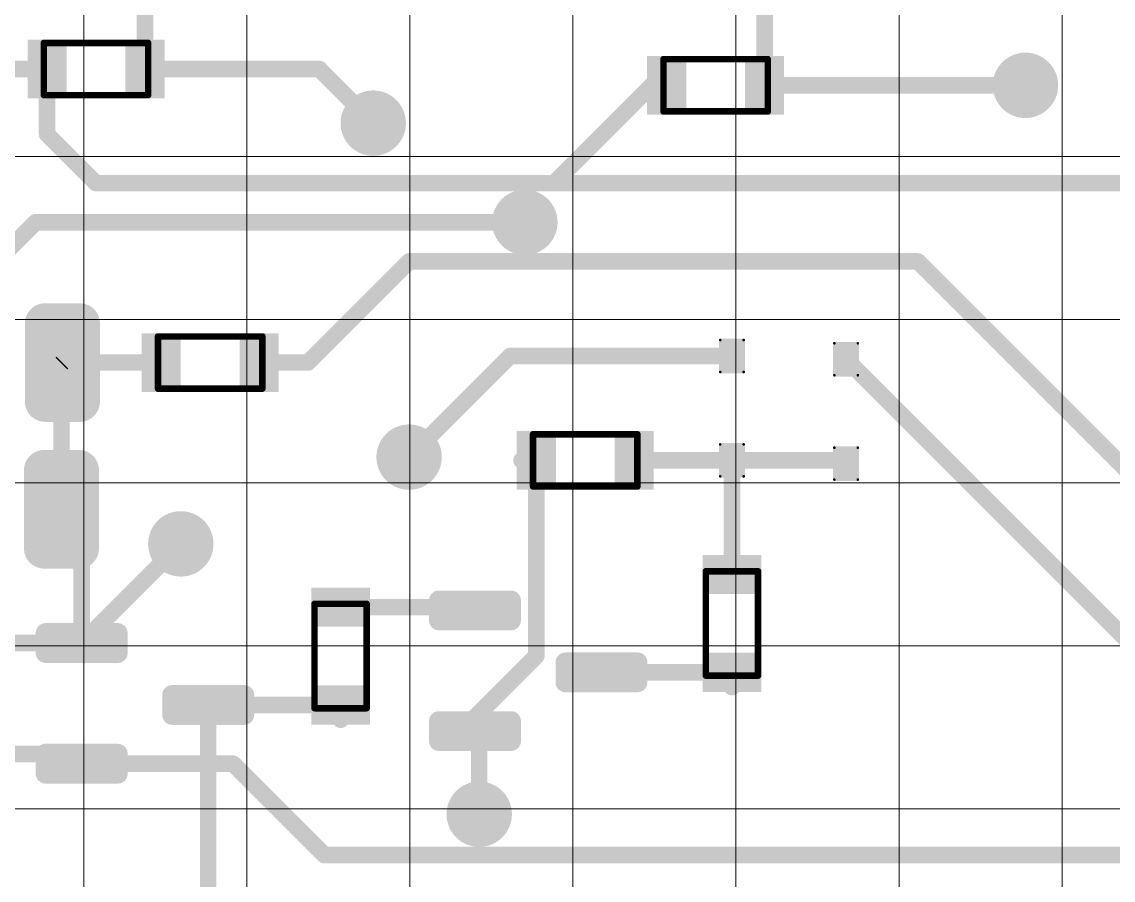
# Model space of a CAD drawing. Extents: x 1752 to 2593, y 74 to 668.
# Drawn here: x 1904.11 to 1935.35, y 543.11 to 567.68 of the extents above; entities that cross this region are included whole.
import ezdxf

# ---------------------------------------------------------------- set-up
doc = ezdxf.new("R2010")
doc.units = 0
doc.header["$MEASUREMENT"] = 0
doc.layers.get('0').update_dxf_attribs({"linetype": 'CONTINUOUS'})
for name, color, linetype in [('BottomSolder', 6, 'CONTINUOUS'), ('KeepOutLayer', 6, 'CONTINUOUS'), ('TopLayer', 1, 'CONTINUOUS')]:
    doc.layers.add(name, color=color, linetype=linetype)

# ---------------------------------------------------------------- blocks, each defined once
blk = doc.blocks.new('CAP3216X125N_17')
at = {"layer": 'TopLayer', "const_width": 0.31049976}
for points in [[(-1.90470028, 0.59948826, 1), (-1.59420052, 0.59948826, 1)], [(-1.37569956, 0.59948826, 1), (-1.0651998, 0.59948826, 1)], [(1.06527092, 0.59948826, 1), (1.37577068, 0.59948826, 1)], [(1.59427164, 0.59948826, 1), (1.9047714, 0.59948826, 1)], [(-1.90470028, -0.59950858, 1), (-1.59420052, -0.59950858, 1)], [(-1.37569956, -0.59950858, 1), (-1.0651998, -0.59950858, 1)], [(1.06527092, -0.59950858, 1), (1.37577068, -0.59950858, 1)], [(1.59427164, -0.59950858, 1), (1.9047714, -0.59950858, 1)]]:
    blk.add_lwpolyline(points, format="xyb", close=True, dxfattribs=at)
at = {"layer": 'TopLayer'}
for points in [[(-1.22044968, -0.91000834), (-1.22044968, 0.9099880199999999), (-1.7494504, -0.91000834), (-1.7494504, 0.9099880199999999)], [(1.74952152, -0.91000834), (1.74952152, 0.9099880199999999), (1.2205208, -0.91000834), (1.2205208, 0.9099880199999999)], [(-0.90994992, -0.59950858), (-0.90994992, 0.59948826), (-2.05995016, -0.59950858), (-2.05995016, 0.59948826)], [(2.06002128, -0.59950858), (2.06002128, 0.59948826), (0.91002104, -0.59950858), (0.91002104, 0.59948826)]]:
    blk.add_solid(points, dxfattribs=at)
blk = doc.blocks.new('CAP3216X125N_19')
at = {"layer": 'TopLayer', "const_width": 0.31049976}
for points in [[(-1.904746, 0.59951366, 1), (-1.59424624, 0.59951366, 1)], [(-1.37574528, 0.59951366, 1), (-1.06524552, 0.59951366, 1)], [(1.0652252, 0.59951366, 1), (1.37572496, 0.59951366, 1)], [(1.59422592, 0.59951366, 1), (1.90472568, 0.59951366, 1)], [(-1.904746, -0.59948318, 1), (-1.59424624, -0.59948318, 1)], [(-1.37574528, -0.59948318, 1), (-1.06524552, -0.59948318, 1)], [(1.0652252, -0.59948318, 1), (1.37572496, -0.59948318, 1)], [(1.59422592, -0.59948318, 1), (1.90472568, -0.59948318, 1)]]:
    blk.add_lwpolyline(points, format="xyb", close=True, dxfattribs=at)
at = {"layer": 'TopLayer'}
for points in [[(-1.2204954, -0.9099829399999999), (-1.2204954, 0.91001342), (-1.74949612, -0.9099829399999999), (-1.74949612, 0.91001342)], [(1.7494758, -0.9099829399999999), (1.7494758, 0.91001342), (1.22047508, -0.9099829399999999), (1.22047508, 0.91001342)], [(-0.90999564, -0.59948318), (-0.90999564, 0.59951366), (-2.05999588, -0.59948318), (-2.05999588, 0.59951366)], [(2.05997556, -0.59948318), (2.05997556, 0.59951366), (0.9099753199999999, -0.59948318), (0.9099753199999999, 0.59951366)]]:
    blk.add_solid(points, dxfattribs=at)
blk = doc.blocks.new('___0603_69')
at = {"layer": 'KeepOutLayer', "const_width": 0.0999998}
for points in [[(-0.7999984, 0.40000936), (-0.7999984, -0.39998904)], [(0.7999984, 0.40000936), (-0.7999984, 0.40000936)], [(0.7999984, 0.40000936), (0.7999984, -0.39998904)], [(0.7999984, -0.39998904), (-0.7999984, -0.39998904)]]:
    blk.add_lwpolyline(points, dxfattribs=at)
at = {"layer": 'KeepOutLayer', "const_width": 0.0499999}
for points in [[(-0.8249970799999999, 0.40000936, 1), (-0.77499972, 0.40000936, 1)], [(-0.8249970799999999, 0.40000936, 1), (-0.77499972, 0.40000936, 1)], [(0.77499972, 0.40000936, 1), (0.8249970799999999, 0.40000936, 1)], [(0.77499972, 0.40000936, 1), (0.8249970799999999, 0.40000936, 1)], [(-0.8249970799999999, -0.39998904, 1), (-0.77499972, -0.39998904, 1)], [(-0.8249970799999999, -0.39998904, 1), (-0.77499972, -0.39998904, 1)], [(0.77499972, -0.39998904, 1), (0.8249970799999999, -0.39998904, 1)], [(0.77499972, -0.39998904, 1), (0.8249970799999999, -0.39998904, 1)]]:
    blk.add_lwpolyline(points, format="xyb", close=True, dxfattribs=at)
at = {"layer": 'TopLayer'}
for points in [[(-1.0500106, -0.4499889399999999), (-0.4500118, -0.4499889399999999), (-1.0500106, 0.45000926), (-0.4500118, 0.45000926)], [(0.4500118, -0.4499889399999999), (1.0500106, -0.4499889399999999), (0.4500118, 0.45000926), (1.0500106, 0.45000926)]]:
    blk.add_solid(points, dxfattribs=at)
blk = doc.blocks.new('___0603_71')
at = {"layer": 'KeepOutLayer', "const_width": 0.0999998}
for points in [[(-0.8000238, 0.39996872), (-0.8000238, -0.40002968)], [(0.7999729999999999, 0.39996872), (-0.8000238, 0.39996872)], [(0.7999729999999999, 0.39996872), (0.7999729999999999, -0.40002968)], [(0.7999729999999999, -0.40002968), (-0.8000238, -0.40002968)]]:
    blk.add_lwpolyline(points, dxfattribs=at)
at = {"layer": 'KeepOutLayer', "const_width": 0.0499999}
for points in [[(-0.82502248, 0.39996872, 1), (-0.77502512, 0.39996872, 1)], [(-0.82502248, 0.39996872, 1), (-0.77502512, 0.39996872, 1)], [(0.77497432, 0.39996872, 1), (0.82497168, 0.39996872, 1)], [(0.77497432, 0.39996872, 1), (0.82497168, 0.39996872, 1)], [(-0.82502248, -0.40002968, 1), (-0.77502512, -0.40002968, 1)], [(-0.82502248, -0.40002968, 1), (-0.77502512, -0.40002968, 1)], [(0.77497432, -0.40002968, 1), (0.82497168, -0.40002968, 1)], [(0.77497432, -0.40002968, 1), (0.82497168, -0.40002968, 1)]]:
    blk.add_lwpolyline(points, format="xyb", close=True, dxfattribs=at)
at = {"layer": 'TopLayer'}
for points in [[(-1.050036, -0.45002958), (-0.4500372, -0.45002958), (-1.050036, 0.44996862), (-0.4500372, 0.44996862)], [(0.4499864, -0.45002958), (1.0499852, -0.45002958), (0.4499864, 0.44996862), (1.0499852, 0.44996862)]]:
    blk.add_solid(points, dxfattribs=at)
blk = doc.blocks.new('___0603_73')
at = {"layer": 'KeepOutLayer', "const_width": 0.0999998}
for points in [[(-0.8000364999999999, 0.39997888), (-0.8000364999999999, -0.40001952)], [(0.7999603, 0.39997888), (-0.8000364999999999, 0.39997888)], [(0.7999603, 0.39997888), (0.7999603, -0.40001952)], [(0.7999603, -0.40001952), (-0.8000364999999999, -0.40001952)]]:
    blk.add_lwpolyline(points, dxfattribs=at)
at = {"layer": 'KeepOutLayer', "const_width": 0.0499999}
for points in [[(-0.82503518, 0.39997888, 1), (-0.77503782, 0.39997888, 1)], [(-0.82503518, 0.39997888, 1), (-0.77503782, 0.39997888, 1)], [(0.7749616199999999, 0.39997888, 1), (0.82495898, 0.39997888, 1)], [(0.7749616199999999, 0.39997888, 1), (0.82495898, 0.39997888, 1)], [(-0.82503518, -0.40001952, 1), (-0.77503782, -0.40001952, 1)], [(-0.82503518, -0.40001952, 1), (-0.77503782, -0.40001952, 1)], [(0.7749616199999999, -0.40001952, 1), (0.82495898, -0.40001952, 1)], [(0.7749616199999999, -0.40001952, 1), (0.82495898, -0.40001952, 1)]]:
    blk.add_lwpolyline(points, format="xyb", close=True, dxfattribs=at)
at = {"layer": 'TopLayer'}
for points in [[(-1.0500487, -0.4500194199999999), (-0.4500498999999999, -0.4500194199999999), (-1.0500487, 0.44997878), (-0.4500498999999999, 0.44997878)], [(0.4499737, -0.4500194199999999), (1.0499725, -0.4500194199999999), (0.4499737, 0.44997878), (1.0499725, 0.44997878)]]:
    blk.add_solid(points, dxfattribs=at)
blk = doc.blocks.new('___0603_74')
at = {"layer": 'KeepOutLayer', "const_width": 0.0999998}
for points in [[(-0.80002634, 0.40001444), (-0.80002634, -0.39998396)], [(-0.80002634, 0.40001444), (0.7999704599999999, 0.40001444)], [(0.7999704599999999, 0.40001444), (0.7999704599999999, -0.39998396)], [(-0.80002634, -0.39998396), (0.7999704599999999, -0.39998396)]]:
    blk.add_lwpolyline(points, dxfattribs=at)
at = {"layer": 'KeepOutLayer', "const_width": 0.0499999}
for points in [[(-0.82502502, 0.40001444, 1), (-0.77502766, 0.40001444, 1)], [(-0.82502502, 0.40001444, 1), (-0.77502766, 0.40001444, 1)], [(0.77497178, 0.40001444, 1), (0.82496914, 0.40001444, 1)], [(0.77497178, 0.40001444, 1), (0.82496914, 0.40001444, 1)], [(-0.82502502, -0.39998396, 1), (-0.77502766, -0.39998396, 1)], [(-0.82502502, -0.39998396, 1), (-0.77502766, -0.39998396, 1)], [(0.77497178, -0.39998396, 1), (0.82496914, -0.39998396, 1)], [(0.77497178, -0.39998396, 1), (0.82496914, -0.39998396, 1)]]:
    blk.add_lwpolyline(points, format="xyb", close=True, dxfattribs=at)
at = {"layer": 'TopLayer'}
for points in [[(-1.05003854, -0.44998386), (-0.45003974, -0.44998386), (-1.05003854, 0.45001434), (-0.45003974, 0.45001434)], [(0.44998386, -0.44998386), (1.04998266, -0.44998386), (0.44998386, 0.45001434), (1.04998266, 0.45001434)]]:
    blk.add_solid(points, dxfattribs=at)
blk = doc.blocks.new('___0603_82')
at = {"layer": 'KeepOutLayer', "const_width": 0.0999998}
for points in [[(-0.79995014, 0.4000246), (-0.79995014, -0.3999738)], [(-0.79995014, 0.4000246), (0.8000466599999999, 0.4000246)], [(0.8000466599999999, 0.4000246), (0.8000466599999999, -0.3999738)], [(-0.79995014, -0.3999738), (0.8000466599999999, -0.3999738)]]:
    blk.add_lwpolyline(points, dxfattribs=at)
at = {"layer": 'KeepOutLayer', "const_width": 0.0499999}
for points in [[(-0.8249488199999999, 0.4000246, 1), (-0.7749514599999999, 0.4000246, 1)], [(-0.8249488199999999, 0.4000246, 1), (-0.7749514599999999, 0.4000246, 1)], [(0.77504798, 0.4000246, 1), (0.82504534, 0.4000246, 1)], [(0.77504798, 0.4000246, 1), (0.82504534, 0.4000246, 1)], [(-0.8249488199999999, -0.3999738, 1), (-0.7749514599999999, -0.3999738, 1)], [(-0.8249488199999999, -0.3999738, 1), (-0.7749514599999999, -0.3999738, 1)], [(0.77504798, -0.3999738, 1), (0.82504534, -0.3999738, 1)], [(0.77504798, -0.3999738, 1), (0.82504534, -0.3999738, 1)]]:
    blk.add_lwpolyline(points, format="xyb", close=True, dxfattribs=at)
at = {"layer": 'TopLayer'}
for points in [[(-1.04996234, -0.4499737), (-0.44996354, -0.4499737), (-1.04996234, 0.4500245), (-0.44996354, 0.4500245)], [(0.45006006, -0.4499737), (1.05005886, -0.4499737), (0.45006006, 0.4500245), (1.05005886, 0.4500245)]]:
    blk.add_solid(points, dxfattribs=at)
blk = doc.blocks.new('___0603_84')
at = {"layer": 'KeepOutLayer', "const_width": 0.0999998}
for points in [[(-0.79995776, -0.39998142), (-0.79995776, 0.40001698)], [(-0.79995776, 0.40001698), (0.8000390399999999, 0.40001698)], [(0.8000390399999999, -0.39998142), (0.8000390399999999, 0.40001698)], [(-0.79995776, -0.39998142), (0.8000390399999999, -0.39998142)]]:
    blk.add_lwpolyline(points, dxfattribs=at)
at = {"layer": 'KeepOutLayer', "const_width": 0.0499999}
for points in [[(-0.8249564399999999, 0.40001698, 1), (-0.7749590799999999, 0.40001698, 1)], [(-0.8249564399999999, 0.40001698, 1), (-0.7749590799999999, 0.40001698, 1)], [(0.77504036, 0.40001698, 1), (0.82503772, 0.40001698, 1)], [(0.77504036, 0.40001698, 1), (0.82503772, 0.40001698, 1)], [(-0.8249564399999999, -0.39998142, 1), (-0.7749590799999999, -0.39998142, 1)], [(-0.8249564399999999, -0.39998142, 1), (-0.7749590799999999, -0.39998142, 1)], [(0.77504036, -0.39998142, 1), (0.82503772, -0.39998142, 1)], [(0.77504036, -0.39998142, 1), (0.82503772, -0.39998142, 1)]]:
    blk.add_lwpolyline(points, format="xyb", close=True, dxfattribs=at)
at = {"layer": 'TopLayer'}
for points in [[(-1.04996996, -0.44998132), (-0.44997116, -0.44998132), (-1.04996996, 0.45001688), (-0.44997116, 0.45001688)], [(0.45005244, -0.44998132), (1.05005124, -0.44998132), (0.45005244, 0.45001688), (1.05005124, 0.45001688)]]:
    blk.add_solid(points, dxfattribs=at)
blk = doc.blocks.new('SODFL1608X70N_113')
at = {"layer": 'TopLayer', "const_width": 0.01999996}
for points in [[(-1.05501948, 0.17996662, 1), (-1.03501952, 0.17996662, 1)], [(-0.5650229999999999, 0.17996662, 1), (-0.54502304, 0.17996662, 1)], [(0.54502812, 0.17996662, 1), (0.5650280799999999, 0.17996662, 1)], [(1.0350246, 0.17996662, 1), (1.05502456, 0.17996662, 1)], [(-1.05501948, -0.18003266, 1), (-1.03501952, -0.18003266, 1)], [(-0.5650229999999999, -0.18003266, 1), (-0.54502304, -0.18003266, 1)], [(0.54502812, -0.18003266, 1), (0.5650280799999999, -0.18003266, 1)], [(1.0350246, -0.18003266, 1), (1.05502456, -0.18003266, 1)]]:
    blk.add_lwpolyline(points, format="xyb", close=True, dxfattribs=at)
at = {"layer": 'TopLayer'}
for points in [[(-1.06501946, -0.18003266), (-0.53502306, -0.18003266), (-1.06501946, 0.17996662), (-0.53502306, 0.17996662)], [(-1.0450195, -0.20003262), (-0.5550230199999999, -0.20003262), (-1.0450195, 0.19996658), (-0.5550230199999999, 0.19996658)], [(0.53502814, -0.18003266), (1.06502454, -0.18003266), (0.53502814, 0.17996662), (1.06502454, 0.17996662)], [(0.5550281, -0.20003262), (1.04502458, -0.20003262), (0.5550281, 0.19996658), (1.04502458, 0.19996658)]]:
    blk.add_solid(points, dxfattribs=at)
blk = doc.blocks.new('SODFL1608X70N_114')
at = {"layer": 'TopLayer', "const_width": 0.01999996}
for points in [[(-1.0550017, 0.17994884, 1), (-1.03500174, 0.17994884, 1)], [(-0.56500522, 0.17994884, 1), (-0.5450052599999999, 0.17994884, 1)], [(0.5450459, 0.17994884, 1), (0.56504586, 0.17994884, 1)], [(1.03504238, 0.17994884, 1), (1.05504234, 0.17994884, 1)], [(-1.0550017, -0.18005044, 1), (-1.03500174, -0.18005044, 1)], [(-0.56500522, -0.18005044, 1), (-0.5450052599999999, -0.18005044, 1)], [(0.5450459, -0.18005044, 1), (0.56504586, -0.18005044, 1)], [(1.03504238, -0.18005044, 1), (1.05504234, -0.18005044, 1)]]:
    blk.add_lwpolyline(points, format="xyb", close=True, dxfattribs=at)
at = {"layer": 'TopLayer'}
for points in [[(-1.06500168, -0.18005044), (-0.5350052799999999, -0.18005044), (-1.06500168, 0.17994884), (-0.5350052799999999, 0.17994884)], [(-1.04500172, -0.2000504), (-0.55500524, -0.2000504), (-1.04500172, 0.1999488), (-0.55500524, 0.1999488)], [(0.53504592, -0.18005044), (1.06504232, -0.18005044), (0.53504592, 0.17994884), (1.06504232, 0.17994884)], [(0.55504588, -0.2000504), (1.04504236, -0.2000504), (0.55504588, 0.1999488), (1.04504236, 0.1999488)]]:
    blk.add_solid(points, dxfattribs=at)
blk = doc.blocks.new('SOT23_3P96_237X112L42X44_122')
at = {"layer": 'TopLayer', "const_width": 0.15249906}
for points in [[(-1.59873188, 1.10247176, 1), (-1.44623536, 1.10247176, 1)], [(-0.49373028, 1.10247176, 1), (-0.34123376, 1.10247176, 1)], [(-1.59873188, 0.79747364, 1), (-1.44623536, 0.79747364, 1)], [(-0.49373028, 0.79747364, 1), (-0.34123376, 0.79747364, 1)], [(0.34126932, 0.15246096, 1), (0.49376584, 0.15246096, 1)], [(1.44627092, 0.15246096, 1), (1.59876744, 0.15246096, 1)], [(0.34126932, -0.15253716, 1), (0.49376584, -0.15253716, 1)], [(1.44627092, -0.15253716, 1), (1.59876744, -0.15253716, 1)], [(-1.59873188, -0.74756264, 1), (-1.44623536, -0.74756264, 1)], [(-0.49373028, -0.74756264, 1), (-0.34123376, -0.74756264, 1)], [(-1.59873188, -1.05256076, 1), (-1.44623536, -1.05256076, 1)], [(-0.49373028, -1.05256076, 1), (-0.34123376, -1.05256076, 1)]]:
    blk.add_lwpolyline(points, format="xyb", close=True, dxfattribs=at)
at = {"layer": 'TopLayer'}
for points in [[(-1.52248362, 1.25497082), (-1.52248362, 0.64497458), (-0.41748202, 1.25497082), (-0.41748202, 0.64497458)], [(-1.67498268, 1.10247176), (-1.67498268, 0.79747364), (-0.26498296, 1.10247176), (-0.26498296, 0.79747364)], [(0.41751758, 0.30496002), (0.41751758, -0.30503622), (1.52251918, 0.30496002), (1.52251918, -0.30503622)], [(0.26501852, 0.15246096), (0.26501852, -0.15253716), (1.67501824, 0.15246096), (1.67501824, -0.15253716)], [(-1.52248362, -0.5950635799999999), (-1.52248362, -1.20505982), (-0.41748202, -0.5950635799999999), (-0.41748202, -1.20505982)], [(-1.67498268, -0.74756264), (-1.67498268, -1.05256076), (-0.26498296, -0.74756264), (-0.26498296, -1.05256076)]]:
    blk.add_solid(points, dxfattribs=at)
blk = doc.blocks.new('SOT23_3P96_237X112L42X44_124')
at = {"layer": 'TopLayer', "const_width": 0.15249906}
for points in [[(-1.59875982, 1.10250732, 1), (-1.4462633, 1.10250732, 1)], [(-0.49375822, 1.10250732, 1), (-0.3412617, 1.10250732, 1)], [(-1.59875982, 0.7975091999999999, 1), (-1.4462633, 0.7975091999999999, 1)], [(-0.49375822, 0.7975091999999999, 1), (-0.3412617, 0.7975091999999999, 1)], [(0.34124138, 0.15249652, 1), (0.4937379, 0.15249652, 1)], [(1.44624298, 0.15249652, 1), (1.5987395, 0.15249652, 1)], [(0.34124138, -0.1525016, 1), (0.4937379, -0.1525016, 1)], [(1.44624298, -0.1525016, 1), (1.5987395, -0.1525016, 1)], [(-1.59875982, -0.74752708, 1), (-1.4462633, -0.74752708, 1)], [(-0.49375822, -0.74752708, 1), (-0.3412617, -0.74752708, 1)], [(-1.59875982, -1.0525252, 1), (-1.4462633, -1.0525252, 1)], [(-0.49375822, -1.0525252, 1), (-0.3412617, -1.0525252, 1)]]:
    blk.add_lwpolyline(points, format="xyb", close=True, dxfattribs=at)
at = {"layer": 'TopLayer'}
for points in [[(-1.52251156, 1.25500638), (-1.52251156, 0.64501014), (-0.41750996, 1.25500638), (-0.41750996, 0.64501014)], [(-1.67501062, 1.10250732), (-1.67501062, 0.7975091999999999), (-0.2650109, 1.10250732), (-0.2650109, 0.7975091999999999)], [(0.41748964, 0.30499558), (0.41748964, -0.30500066), (1.52249124, 0.30499558), (1.52249124, -0.30500066)], [(0.26499058, 0.15249652), (0.26499058, -0.1525016), (1.6749903, 0.15249652), (1.6749903, -0.1525016)], [(-1.52251156, -0.59502802), (-1.52251156, -1.20502426), (-0.41750996, -0.59502802), (-0.41750996, -1.20502426)], [(-1.67501062, -0.74752708), (-1.67501062, -1.0525252), (-0.2650109, -0.74752708), (-0.2650109, -1.0525252)]]:
    blk.add_solid(points, dxfattribs=at)

msp = doc.modelspace()

# ---------------------------------------------------------------- linework, layer by layer
at = {"lineweight": 9}
for p, q in [((1905.886099319274, 615.1674372301444), (1905.886099319274, 465.8091769876678)), ((1910.553545357919, 615.1674372301444), (1910.553545357919, 461.1417369233536)), ((1915.220991396564, 615.1674372301444), (1915.220991396564, 465.8091769876678)), ((1919.88843743521, 615.1674372301444), (1919.88843743521, 465.8091769876678)), ((1924.555883473855, 615.1674372301444), (1924.555883473855, 465.8091769876678)), ((1929.2233295125, 615.1674372301444), (1929.2233295125, 461.1417369233536)), ((1933.890775551145, 615.1674372301444), (1933.890775551145, 465.8091769876678)), ((2003.902491073655, 563.825549773548), (1817.204648295641, 563.825549773548)), ((2041.242065366484, 563.8255295800678), (1854.54422258847, 563.8255295800678)), ((2003.902491073655, 559.1581037349027), (1812.53717854637, 559.1581037349027)), ((2041.242065366484, 559.1580835414228), (1849.8767528392, 559.1580835414228)), ((2003.902491073655, 554.4906576962577), (1817.204648295641, 554.4906576962577)), ((2041.242065366484, 554.4906375027775), (1854.54422258847, 554.4906375027775)), ((2003.902466746926, 549.8232116576124), (1817.204623968912, 549.8232116576124)), ((2041.242041039756, 549.8231914641323), (1854.544198261742, 549.8231914641323)), ((2003.902491073655, 545.1557656189672), (1817.204648295641, 545.1557656189672)), ((2041.242065366484, 545.1557454254872), (1854.54422258847, 545.1557454254872))]:
    msp.add_line(p, q, dxfattribs=at)
at = {"layer": 'BottomSolder', "const_width": 0.9364748796110403}
for points in [[(1932.374388077876, 565.8654716141895, 1), (1933.310862957487, 565.8654716141895, 1)], [(1913.704641262863, 564.7826547516698, 1), (1914.641116142475, 564.7826547516698, 1)], [(1918.045392963293, 561.9447773617852, 1), (1918.981867842904, 561.9447773617852, 1)], [(1914.731501048315, 555.2236685083805, 1), (1915.667975927926, 555.2236685083805, 1)], [(1908.197042241809, 552.7405020816055, 1), (1909.13351712142, 552.7405020816055, 1)], [(1916.73846326499, 545.0019228505963, 1), (1917.674938144601, 545.0019228505963, 1)]]:
    msp.add_lwpolyline(points, format="xyb", close=True, dxfattribs=at)
at = {"layer": 'TopLayer', "const_width": 0.4742125175263521}
for points in [[(1907.638419896163, 566.3321915739388), (1907.638419896163, 569.0765542553676)], [(1925.37482163418, 565.8654716141895), (1925.37482163418, 569.1046276364051)], [(1902.504215811408, 566.3321915739388), (1904.83791045266, 566.3321915739388)], [(1904.83791045266, 564.4652168924375), (1904.83791045266, 566.3321915739388)], [(1907.638419896163, 566.3321915739388), (1912.632636445743, 566.3321915739388)], [(1912.632636445743, 566.3228970085953), (1912.632636445743, 566.3321915739388)], [(1912.632636445743, 566.3228970085953), (1914.172878702669, 564.7826547516698)], [(1919.350046441511, 563.0649621706856), (1922.150555885015, 565.8654716141895)], [(1925.37482163418, 565.8654716141895), (1932.842625517681, 565.8654716141895)], [(1904.83791045266, 564.4652168924375), (1906.238165174411, 563.0649621706856)], [(1906.238165174411, 563.0649621706856), (1919.350046441511, 563.0649621706856)], [(1919.350046441511, 563.0649621706856), (1938.019888099027, 563.0649621706856)], [(1901.430693514233, 558.8642928479338), (1904.511272870587, 561.9447773617852)], [(1904.511272870587, 561.9447773617852), (1918.513630403098, 561.9447773617852)], [(1912.305904021168, 557.9307580859314), (1915.199738488121, 560.8245925528844)], [(1915.199738488121, 560.8245925528844), (1929.76214100383, 560.8245925528844)], [(1929.76214100383, 560.8245925528844), (1943.57775364694, 547.0089799097751)], [(1915.199738488121, 555.2236685083805), (1918.093667797577, 558.117597817837)], [(1918.093667797577, 558.117597817837), (1924.441286872177, 558.117597817837)], [(1927.708516275431, 558.0241779518841), (1942.270918791141, 543.4617754361742)], [(1905.24867333534, 557.9026847048939), (1905.276746716378, 557.9307580859314)], [(1905.24867333534, 553.7300887631794), (1905.24867333534, 557.9026847048939)], [(1905.276746716378, 557.9307580859314), (1907.681383550251, 557.9307580859314)], [(1910.905649299416, 557.9307580859314), (1912.305904021168, 557.9307580859314)], [(1918.416511679509, 555.1303434849314), (1918.628484674843, 554.9184653321005)], [(1918.628484674843, 554.9184653321005), (1918.84026798517, 554.7065871792696)], [(1922.064628576839, 555.1303434849314), (1924.441286872177, 555.1303434849314)], [(1924.441192029674, 555.130248642428), (1924.441286872177, 555.1303434849314)], [(1924.441192029674, 551.8632089241818), (1924.441192029674, 555.130248642428)], [(1924.441286872177, 555.1303434849314), (1927.615096409478, 555.1303434849314)], [(1927.615096409478, 555.1303434849314), (1927.708516275431, 555.0369236189789)], [(1918.84026798517, 549.5294194404274), (1918.84026798517, 554.7065871792696)], [(1905.24867333534, 553.7300887631794), (1905.827497134233, 553.1511701217831)], [(1905.827497134233, 549.9027195342245), (1905.827497134233, 553.1511701217831)], [(1905.827497134233, 549.9027195342245), (1908.665279681615, 552.7405020816055)], [(1913.239343940666, 550.9295793196758), (1916.992072119363, 550.9295793196758)], [(1916.992072119363, 550.9295793196758), (1917.085302300309, 550.8362542962269)], [(1903.021391983023, 549.9027195342245), (1905.827497134233, 549.9027195342245)], [(1917.085302300309, 547.7744537555662), (1918.84026798517, 549.5294194404274)], [(1920.707242666672, 549.062604638175), (1924.017435724013, 549.062604638175)], [(1920.707242666672, 549.062604638175), (1922.547376919681, 549.062604638175)], [(1922.547376919681, 549.062604638175), (1922.547471762185, 549.0626994806781)], [(1922.547471762185, 549.0626994806781), (1924.441192029674, 549.0626994806781)], [(1924.017435724013, 549.062604638175), (1924.229313876843, 548.8508213278473)], [(1924.017435724013, 549.062604638175), (1924.229313876843, 548.8508213278473)], [(1924.017435724013, 549.062604638175), (1924.229313876843, 548.8508213278473)], [(1924.229313876843, 548.8508213278473), (1924.441192029674, 548.6389431750164)], [(1924.229313876843, 548.8508213278473), (1924.441192029674, 548.6389431750164)], [(1924.229313876843, 548.8508213278473), (1924.441192029674, 548.6389431750164)], [(1924.229313876843, 548.8508213278473), (1924.441192029674, 548.6389431750164)], [(1924.229313876843, 548.8508213278473), (1924.441192029674, 548.6389431750164)], [(1909.449437500597, 548.1290698761724), (1912.815587635005, 548.1290698761724)], [(1909.449437500597, 540.661265992671), (1909.449437500597, 548.1290698761724)], [(1912.815587635005, 548.1290698761724), (1913.027465787836, 547.9171917233417)], [(1912.815587635005, 548.1290698761724), (1913.027465787836, 547.9171917233417)], [(1912.815587635005, 548.1290698761724), (1913.027465787836, 547.9171917233417)], [(1913.027465787836, 547.9171917233417), (1913.239343940666, 547.7053135705108)], [(1913.027465787836, 547.9171917233417), (1913.239343940666, 547.7053135705108)], [(1913.027465787836, 547.9171917233417), (1913.239343940666, 547.7053135705108)], [(1917.085302300309, 547.3822800035717), (1917.085302300309, 547.7744537555662)], [(1917.085302300309, 547.3822800035717), (1917.206700704795, 547.2608815990849)], [(1917.206700704795, 545.0019228505963), (1917.206700704795, 547.2608815990849)], [(1902.504310653912, 546.7289099969238), (1905.547427221382, 546.7289099969238)], [(1905.547427221382, 546.7289099969238), (1905.827497134233, 546.4487452415693)], [(1905.827497134233, 546.4487452415693), (1910.158954269319, 546.4487452415693)], [(1910.158954269319, 546.4487452415693), (1912.772623980917, 543.8350755299713)], [(1912.772623980917, 543.8350755299713), (1936.109854920934, 543.8350755299713)]]:
    msp.add_lwpolyline(points, dxfattribs=at)
at = {"layer": 'TopLayer'}
for points, const_width in [([(1904.719357323278, 566.3321915739388, 1), (1904.956463582041, 566.3321915739388, 1)], 0.2371062587631761), ([(1904.719357323278, 566.3321915739388, 1), (1904.956463582041, 566.3321915739388, 1)], 0.2371062587631761), ([(1907.519866766781, 566.3321915739388, 1), (1907.756973025545, 566.3321915739388, 1)], 0.2371062587631761), ([(1907.519866766781, 566.3321915739388, 1), (1907.756973025545, 566.3321915739388, 1)], 0.2371062587631761), ([(1912.514083316362, 566.3321915739388, 1), (1912.751189575125, 566.3321915739388, 1)], 0.2371062587631761), ([(1912.514083316362, 566.3321915739388, 1), (1912.751189575125, 566.3321915739388, 1)], 0.2371062587631761), ([(1912.514083316362, 566.3228970085953, 1), (1912.751189575125, 566.3228970085953, 1)], 0.2371062587631761), ([(1912.514083316362, 566.3228970085953, 1), (1912.751189575125, 566.3228970085953, 1)], 0.2371062587631761), ([(1932.469230581381, 565.8654716141895, 1), (1933.216020453981, 565.8654716141895, 1)], 0.7467898726004993), ([(1922.032002755633, 565.8654716141895, 1), (1922.269109014396, 565.8654716141895, 1)], 0.2371062587631761), ([(1925.256268504798, 565.8654716141895, 1), (1925.493374763561, 565.8654716141895, 1)], 0.2371062587631761), ([(1925.256268504798, 565.8654716141895, 1), (1925.493374763561, 565.8654716141895, 1)], 0.2371062587631761), ([(1932.7240723883, 565.8654716141895, 1), (1932.961178647063, 565.8654716141895, 1)], 0.2371062587631761), ([(1913.799483766369, 564.7826547516698, 1), (1914.54627363897, 564.7826547516698, 1)], 0.7467898726004993), ([(1914.054325573287, 564.7826547516698, 1), (1914.29143183205, 564.7826547516698, 1)], 0.2371062587631761), ([(1904.719357323278, 564.4652168924375, 1), (1904.956463582041, 564.4652168924375, 1)], 0.2371062587631761), ([(1904.719357323278, 564.4652168924375, 1), (1904.956463582041, 564.4652168924375, 1)], 0.2371062587631761), ([(1906.11961204503, 563.0649621706856, 1), (1906.356718303793, 563.0649621706856, 1)], 0.2371062587631761), ([(1906.11961204503, 563.0649621706856, 1), (1906.356718303793, 563.0649621706856, 1)], 0.2371062587631761), ([(1919.231493312129, 563.0649621706856, 1), (1919.468599570892, 563.0649621706856, 1)], 0.2371062587631761), ([(1919.231493312129, 563.0649621706856, 1), (1919.468599570892, 563.0649621706856, 1)], 0.2371062587631761), ([(1919.231493312129, 563.0649621706856, 1), (1919.468599570892, 563.0649621706856, 1)], 0.2371062587631761), ([(1918.140235466798, 561.9447773617852, 1), (1918.887025339398, 561.9447773617852, 1)], 0.7467898726004993), ([(1904.392719741205, 561.9447773617852, 1), (1904.629825999968, 561.9447773617852, 1)], 0.2371062587631761), ([(1904.392719741205, 561.9447773617852, 1), (1904.629825999968, 561.9447773617852, 1)], 0.2371062587631761), ([(1918.395077273717, 561.9447773617852, 1), (1918.63218353248, 561.9447773617852, 1)], 0.2371062587631761), ([(1915.081185358739, 560.8245925528844, 1), (1915.318291617502, 560.8245925528844, 1)], 0.2371062587631761), ([(1915.081185358739, 560.8245925528844, 1), (1915.318291617502, 560.8245925528844, 1)], 0.2371062587631761), ([(1929.643587874449, 560.8245925528844, 1), (1929.880694133212, 560.8245925528844, 1)], 0.2371062587631761), ([(1929.643587874449, 560.8245925528844, 1), (1929.880694133212, 560.8245925528844, 1)], 0.2371062587631761), ([(1917.975114668196, 558.117597817837, 1), (1918.212220926959, 558.117597817837, 1)], 0.2371062587631761), ([(1917.975114668196, 558.117597817837, 1), (1918.212220926959, 558.117597817837, 1)], 0.2371062587631761), ([(1924.322733742796, 558.117597817837, 1), (1924.559840001559, 558.117597817837, 1)], 0.2371062587631761), ([(1927.589963146049, 558.0241779518841, 1), (1927.827069404812, 558.0241779518841, 1)], 0.2371062587631761), ([(1905.130120205959, 557.9026847048939, 1), (1905.367226464723, 557.9026847048939, 1)], 0.2371062587631761), ([(1905.130120205959, 557.9026847048939, 1), (1905.367226464723, 557.9026847048939, 1)], 0.2371062587631761), ([(1905.158193586997, 557.9307580859314, 1), (1905.39529984576, 557.9307580859314, 1)], 0.2371062587631761), ([(1905.158193586997, 557.9307580859314, 1), (1905.39529984576, 557.9307580859314, 1)], 0.2371062587631761), ([(1907.562830420869, 557.9307580859314, 1), (1907.799936679632, 557.9307580859314, 1)], 0.2371062587631761), ([(1910.787096170035, 557.9307580859314, 1), (1911.024202428798, 557.9307580859314, 1)], 0.2371062587631761), ([(1912.187350891786, 557.9307580859314, 1), (1912.42445715055, 557.9307580859314, 1)], 0.2371062587631761), ([(1912.187350891786, 557.9307580859314, 1), (1912.42445715055, 557.9307580859314, 1)], 0.2371062587631761), ([(1914.826343551821, 555.2236685083805, 1), (1915.573133424421, 555.2236685083805, 1)], 0.7467898726004993), ([(1915.081185358739, 555.2236685083805, 1), (1915.318291617502, 555.2236685083805, 1)], 0.2371062587631761), ([(1918.297958550127, 555.1303434849314, 1), (1918.53506480889, 555.1303434849314, 1)], 0.2371062587631761), ([(1918.509931545462, 554.9184653321005, 1), (1918.747037804225, 554.9184653321005, 1)], 0.2371062587631761), ([(1918.509931545462, 554.9184653321005, 1), (1918.747037804225, 554.9184653321005, 1)], 0.2371062587631761), ([(1921.946075447457, 555.1303434849314, 1), (1922.18318170622, 555.1303434849314, 1)], 0.2371062587631761), ([(1924.322638900292, 555.130248642428, 1), (1924.559745159055, 555.130248642428, 1)], 0.2371062587631761), ([(1924.322638900292, 555.130248642428, 1), (1924.559745159055, 555.130248642428, 1)], 0.2371062587631761), ([(1924.322733742796, 555.1303434849314, 1), (1924.559840001559, 555.1303434849314, 1)], 0.2371062587631761), ([(1924.322733742796, 555.1303434849314, 1), (1924.559840001559, 555.1303434849314, 1)], 0.2371062587631761), ([(1924.322733742796, 555.1303434849314, 1), (1924.559840001559, 555.1303434849314, 1)], 0.2371062587631761), ([(1927.496543280096, 555.1303434849314, 1), (1927.73364953886, 555.1303434849314, 1)], 0.2371062587631761), ([(1927.496543280096, 555.1303434849314, 1), (1927.73364953886, 555.1303434849314, 1)], 0.2371062587631761), ([(1927.589963146049, 555.0369236189789, 1), (1927.827069404812, 555.0369236189789, 1)], 0.2371062587631761), ([(1918.721714855789, 554.7065871792696, 1), (1918.958821114552, 554.7065871792696, 1)], 0.2371062587631761), ([(1918.721714855789, 554.7065871792696, 1), (1918.958821114552, 554.7065871792696, 1)], 0.2371062587631761), ([(1905.130120205959, 553.7300887631794, 1), (1905.367226464723, 553.7300887631794, 1)], 0.2371062587631761), ([(1905.130120205959, 553.7300887631794, 1), (1905.367226464723, 553.7300887631794, 1)], 0.2371062587631761), ([(1905.708944004851, 553.1511701217831, 1), (1905.946050263614, 553.1511701217831, 1)], 0.2371062587631761), ([(1905.708944004851, 553.1511701217831, 1), (1905.946050263614, 553.1511701217831, 1)], 0.2371062587631761), ([(1908.291884745314, 552.7405020816055, 1), (1909.038674617915, 552.7405020816055, 1)], 0.7467898726004993), ([(1908.546726552232, 552.7405020816055, 1), (1908.783832810996, 552.7405020816055, 1)], 0.2371062587631761), ([(1924.322638900292, 551.8632089241818, 1), (1924.559745159055, 551.8632089241818, 1)], 0.2371062587631761), ([(1913.120790811285, 550.9295793196758, 1), (1913.357897070049, 550.9295793196758, 1)], 0.2371062587631761), ([(1916.873518989982, 550.9295793196758, 1), (1917.110625248745, 550.9295793196758, 1)], 0.2371062587631761), ([(1916.873518989982, 550.9295793196758, 1), (1917.110625248745, 550.9295793196758, 1)], 0.2371062587631761), ([(1916.966749170927, 550.8362542962269, 1), (1917.203855429691, 550.8362542962269, 1)], 0.2371062587631761), ([(1905.708944004851, 549.9027195342245, 1), (1905.946050263614, 549.9027195342245, 1)], 0.2371062587631761), ([(1905.708944004851, 549.9027195342245, 1), (1905.946050263614, 549.9027195342245, 1)], 0.2371062587631761), ([(1905.708944004851, 549.9027195342245, 1), (1905.946050263614, 549.9027195342245, 1)], 0.2371062587631761), ([(1918.721714855789, 549.5294194404274, 1), (1918.958821114552, 549.5294194404274, 1)], 0.2371062587631761), ([(1918.721714855789, 549.5294194404274, 1), (1918.958821114552, 549.5294194404274, 1)], 0.2371062587631761), ([(1920.58868953729, 549.062604638175, 1), (1920.825795796054, 549.062604638175, 1)], 0.2371062587631761), ([(1920.58868953729, 549.062604638175, 1), (1920.825795796054, 549.062604638175, 1)], 0.2371062587631761), ([(1922.428823790299, 549.062604638175, 1), (1922.665930049062, 549.062604638175, 1)], 0.2371062587631761), ([(1922.428823790299, 549.062604638175, 1), (1922.665930049062, 549.062604638175, 1)], 0.2371062587631761), ([(1922.428918632803, 549.0626994806781, 1), (1922.666024891566, 549.0626994806781, 1)], 0.2371062587631761), ([(1922.428918632803, 549.0626994806781, 1), (1922.666024891566, 549.0626994806781, 1)], 0.2371062587631761), ([(1923.898882594631, 549.062604638175, 1), (1924.135988853394, 549.062604638175, 1)], 0.2371062587631761), ([(1923.898882594631, 549.062604638175, 1), (1924.135988853394, 549.062604638175, 1)], 0.2371062587631761), ([(1923.898882594631, 549.062604638175, 1), (1924.135988853394, 549.062604638175, 1)], 0.2371062587631761), ([(1923.898882594631, 549.062604638175, 1), (1924.135988853394, 549.062604638175, 1)], 0.2371062587631761), ([(1924.322638900292, 549.0626994806781, 1), (1924.559745159055, 549.0626994806781, 1)], 0.2371062587631761), ([(1924.110760747462, 548.8508213278473, 1), (1924.347867006225, 548.8508213278473, 1)], 0.2371062587631761), ([(1924.110760747462, 548.8508213278473, 1), (1924.347867006225, 548.8508213278473, 1)], 0.2371062587631761), ([(1924.110760747462, 548.8508213278473, 1), (1924.347867006225, 548.8508213278473, 1)], 0.2371062587631761), ([(1924.110760747462, 548.8508213278473, 1), (1924.347867006225, 548.8508213278473, 1)], 0.2371062587631761), ([(1924.110760747462, 548.8508213278473, 1), (1924.347867006225, 548.8508213278473, 1)], 0.2371062587631761), ([(1924.110760747462, 548.8508213278473, 1), (1924.347867006225, 548.8508213278473, 1)], 0.2371062587631761), ([(1924.110760747462, 548.8508213278473, 1), (1924.347867006225, 548.8508213278473, 1)], 0.2371062587631761), ([(1924.110760747462, 548.8508213278473, 1), (1924.347867006225, 548.8508213278473, 1)], 0.2371062587631761), ([(1924.322638900292, 548.6389431750164, 1), (1924.559745159055, 548.6389431750164, 1)], 0.2371062587631761), ([(1924.322638900292, 548.6389431750164, 1), (1924.559745159055, 548.6389431750164, 1)], 0.2371062587631761), ([(1924.322638900292, 548.6389431750164, 1), (1924.559745159055, 548.6389431750164, 1)], 0.2371062587631761), ([(1924.322638900292, 548.6389431750164, 1), (1924.559745159055, 548.6389431750164, 1)], 0.2371062587631761), ([(1924.322638900292, 548.6389431750164, 1), (1924.559745159055, 548.6389431750164, 1)], 0.2371062587631761), ([(1909.330884371214, 548.1290698761724, 1), (1909.567990629977, 548.1290698761724, 1)], 0.2371062587631761), ([(1909.330884371214, 548.1290698761724, 1), (1909.567990629977, 548.1290698761724, 1)], 0.2371062587631761), ([(1912.697034505624, 548.1290698761724, 1), (1912.934140764387, 548.1290698761724, 1)], 0.2371062587631761), ([(1912.697034505624, 548.1290698761724, 1), (1912.934140764387, 548.1290698761724, 1)], 0.2371062587631761), ([(1912.697034505624, 548.1290698761724, 1), (1912.934140764387, 548.1290698761724, 1)], 0.2371062587631761), ([(1912.697034505624, 548.1290698761724, 1), (1912.934140764387, 548.1290698761724, 1)], 0.2371062587631761), ([(1912.908912658454, 547.9171917233417, 1), (1913.146018917218, 547.9171917233417, 1)], 0.2371062587631761), ([(1912.908912658454, 547.9171917233417, 1), (1913.146018917218, 547.9171917233417, 1)], 0.2371062587631761), ([(1912.908912658454, 547.9171917233417, 1), (1913.146018917218, 547.9171917233417, 1)], 0.2371062587631761), ([(1912.908912658454, 547.9171917233417, 1), (1913.146018917218, 547.9171917233417, 1)], 0.2371062587631761), ([(1912.908912658454, 547.9171917233417, 1), (1913.146018917218, 547.9171917233417, 1)], 0.2371062587631761), ([(1912.908912658454, 547.9171917233417, 1), (1913.146018917218, 547.9171917233417, 1)], 0.2371062587631761), ([(1913.120790811285, 547.7053135705108, 1), (1913.357897070049, 547.7053135705108, 1)], 0.2371062587631761), ([(1913.120790811285, 547.7053135705108, 1), (1913.357897070049, 547.7053135705108, 1)], 0.2371062587631761), ([(1913.120790811285, 547.7053135705108, 1), (1913.357897070049, 547.7053135705108, 1)], 0.2371062587631761), ([(1916.966749170927, 547.7744537555662, 1), (1917.203855429691, 547.7744537555662, 1)], 0.2371062587631761), ([(1916.966749170927, 547.7744537555662, 1), (1917.203855429691, 547.7744537555662, 1)], 0.2371062587631761), ([(1916.966749170927, 547.3822800035717, 1), (1917.203855429691, 547.3822800035717, 1)], 0.2371062587631761), ([(1916.966749170927, 547.3822800035717, 1), (1917.203855429691, 547.3822800035717, 1)], 0.2371062587631761), ([(1917.088147575414, 547.2608815990849, 1), (1917.325253834178, 547.2608815990849, 1)], 0.2371062587631761), ([(1917.088147575414, 547.2608815990849, 1), (1917.325253834178, 547.2608815990849, 1)], 0.2371062587631761), ([(1905.428874092001, 546.7289099969238, 1), (1905.665980350764, 546.7289099969238, 1)], 0.2371062587631761), ([(1905.428874092001, 546.7289099969238, 1), (1905.665980350764, 546.7289099969238, 1)], 0.2371062587631761), ([(1905.708944004851, 546.4487452415693, 1), (1905.946050263614, 546.4487452415693, 1)], 0.2371062587631761), ([(1905.708944004851, 546.4487452415693, 1), (1905.946050263614, 546.4487452415693, 1)], 0.2371062587631761), ([(1910.040401139937, 546.4487452415693, 1), (1910.2775073987, 546.4487452415693, 1)], 0.2371062587631761), ([(1910.040401139937, 546.4487452415693, 1), (1910.2775073987, 546.4487452415693, 1)], 0.2371062587631761), ([(1916.833305768495, 545.0019228505963, 1), (1917.580095641096, 545.0019228505963, 1)], 0.7467898726004993), ([(1917.088147575414, 545.0019228505963, 1), (1917.325253834178, 545.0019228505963, 1)], 0.2371062587631761), ([(1912.654070851535, 543.8350755299713, 1), (1912.891177110299, 543.8350755299713, 1)], 0.2371062587631761), ([(1912.654070851535, 543.8350755299713, 1), (1912.891177110299, 543.8350755299713, 1)], 0.2371062587631761)]:
    msp.add_lwpolyline(points, format="xyb", close=True, dxfattribs=dict(at, const_width=const_width))

# ---------------------------------------------------------------- block references
at = {"xscale": 1.866978415458079, "yscale": 1.866978415458079, "zscale": 1.866978415458079}
for name, p, rotation in [('___0603_71', (1906.238117753159, 566.3321346684367), 180), ('___0603_73', (1923.97449578055, 565.865433677188), 180), ('___0603_69', (1909.505394577664, 557.9307770544323), 180), ('SODFL1608X70N_114', (1924.441192029674, 556.6239327143825), 90), ('SODFL1608X70N_113', (1927.708454627803, 556.5305460433063), 90), ('___0603_82', (1924.441239450926, 550.4628641020519), 90), ('___0603_74', (1913.239372393417, 549.529376761301), 90)]:
    msp.add_blockref(name, p, dxfattribs=dict(at, rotation=rotation))
for name, p in [('CAP3216X125N_17', (1902.50424426416, 557.9307770544323)), ('___0603_84', (1920.240541675423, 555.130310290055)), ('CAP3216X125N_19', (1902.476256241375, 553.7300603104287)), ('SOT23_3P96_237X112L42X44_124', (1918.896291451991, 549.0626093802999)), ('SOT23_3P96_237X112L42X44_122', (1907.638434122538, 548.1291410080502))]:
    msp.add_blockref(name, p, dxfattribs=at)

doc.saveas('drawing.dxf')
